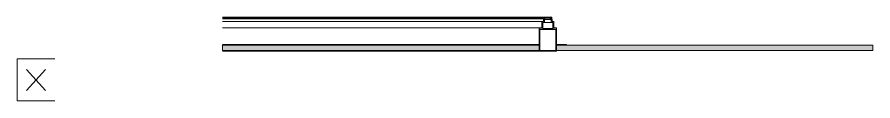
# Model space of a CAD drawing. Header units: centimetres. Extents: x -1182 to -115, y 8 to 650.
# Drawn here: x -950.6 to -746.6, y 550 to 569.9 of the extents above; entities that cross this region are included whole.
import ezdxf

# ---------------------------------------------------------------- set-up
doc = ezdxf.new("R2010")
doc.units = ezdxf.units.CM
for name, color, linetype, lineweight in [('A-CLNG', 7, 'Continuous', 15), ('A-CLNG-PATT', 7, 'Continuous', 15), ('A-DETL-GENF', 7, 'Continuous', 9), ('E-LITE-EQPM', 7, 'Continuous', 9)]:
    doc.layers.add(name, color=color, linetype=linetype, lineweight=lineweight)

# ---------------------------------------------------------------- blocks, each defined once
blk = doc.blocks.new('TRACK LIGHT MAYTONI SYS G - TRACK LIGHT MAYTONI SYS-1679059-В-В')
at = {"layer": 'E-LITE-EQPM', "lineweight": 5}
for p, q in [((-825.05, 569.92), (-901.59, 569.92)), ((-901.59, 569.79), (-825.05, 569.79)), ((-825.14, 569.56), (-901.59, 569.56)), ((-825.14, 569.56), (-824.67, 569.56)), ((-825.14, 568.88), (-825.14, 569.56)), ((-825.05, 569.92), (-824.48, 569.92)), ((-825.05, 569.79), (-825.05, 569.92)), ((-824.67, 569.79), (-825.05, 569.79)), ((-824.89, 569.37), (-824.89, 568.62)), ((-823.28, 569.37), (-824.89, 569.37)), ((-824.67, 569.56), (-824.67, 569.79)), ((-823.7, 569.92), (-824.48, 569.92)), ((-824.48, 569.92), (-824.48, 569.65)), ((-824.48, 569.65), (-823.7, 569.65)), ((-823.7, 569.92), (-823.13, 569.92)), ((-823.7, 569.65), (-823.7, 569.92)), ((-823.5, 569.79), (-823.5, 569.56)), ((-823.13, 569.79), (-823.5, 569.79)), ((-823.5, 569.56), (-823.04, 569.56)), ((-823.28, 568.62), (-823.28, 569.37)), ((-823.13, 569.92), (-823.13, 569.79)), ((-823.04, 569.56), (-823.04, 568.88)), ((-825.54, 568.88), (-901.59, 568.88)), ((-826.14, 567.38), (-901.59, 567.38)), ((-826.14, 567.38), (-825.54, 567.38)), ((-826.14, 563.45), (-826.14, 567.38)), ((-825.54, 568.88), (-825.14, 568.88)), ((-825.54, 567.38), (-825.54, 568.88)), ((-825.25, 568.62), (-825.25, 567.21)), ((-824.89, 568.62), (-825.25, 568.62)), ((-825.25, 567.21), (-824.97, 567.21)), ((-823.2, 567.21), (-824.97, 567.21)), ((-824.97, 567.21), (-824.97, 567.08)), ((-824.89, 568.62), (-823.28, 568.62)), ((-822.92, 568.62), (-823.28, 568.62)), ((-823.2, 567.21), (-822.92, 567.21)), ((-823.2, 567.08), (-823.2, 567.21)), ((-823.04, 568.88), (-822.63, 568.88)), ((-822.92, 567.21), (-822.92, 568.62)), ((-822.63, 568.88), (-822.63, 567.38)), ((-822.63, 567.38), (-822.03, 567.38)), ((-822.03, 567.38), (-822.03, 563.45)), ((-826.01, 567.08), (-826.01, 561.83)), ((-824.97, 567.08), (-826.01, 567.08)), ((-824.97, 567.08), (-823.2, 567.08)), ((-822.16, 567.08), (-823.2, 567.08)), ((-822.16, 561.83), (-822.16, 567.08)), ((-828.59, 563.45), (-901.59, 563.45)), ((-828.59, 563.45), (-826.14, 563.45)), ((-828.59, 563.25), (-828.59, 563.45)), ((-826.14, 563.25), (-828.59, 563.25)), ((-826.14, 561.83), (-826.14, 563.25)), ((-822.03, 563.45), (-819.59, 563.45)), ((-822.03, 563.25), (-822.03, 561.83)), ((-819.59, 563.25), (-822.03, 563.25)), ((-819.59, 563.45), (-819.59, 563.25)), ((-901.59, 561.83), (-826.14, 561.83)), ((-826.01, 561.83), (-826.14, 561.83)), ((-826.01, 561.83), (-822.16, 561.83)), ((-822.03, 561.83), (-822.16, 561.83))]:
    blk.add_line(p, q, dxfattribs=at)
blk = doc.blocks.new('LIGHT PROFILE - 60-1634594-В-В')
at = {"layer": 'E-LITE-EQPM', "lineweight": 5}
for p, q in [((-355.511756, 277), (-351.661756, 277)), ((-351.661756, 272), (-355.511756, 272))]:
    blk.add_line(p, q, dxfattribs=at)
blk = doc.blocks.new('Wannenleuchte frei - 2400lm _ 4000K - Feuchtraumleuchte-1636705-В-В')
at = {"layer": 'A-DETL-GENF', "lineweight": 5}
for p, q in [((-941.59, 560), (-950.59, 560)), ((-950.59, 560), (-950.59, 550)), ((-948.34, 552.5), (-943.84, 557.5)), ((-948.34, 557.5), (-943.84, 552.5)), ((-950.59, 550), (-941.59, 550))]:
    blk.add_line(p, q, dxfattribs=at)
at = {"layer": 'E-LITE-EQPM', "lineweight": 5}
for p, q in [((-950.59, 560), (-941.59, 560)), ((-950.59, 560), (-950.59, 550)), ((-941.59, 550), (-950.59, 550))]:
    blk.add_line(p, q, dxfattribs=at)

msp = doc.modelspace()

# ---------------------------------------------------------------- hatches: boundary and pattern name
at = {"layer": 'A-CLNG-PATT', "true_color": 0xffff80}
h = msp.add_hatch(color=51, dxfattribs=at)
h.paths.add_polyline_path([(-769.65, 562), (-746.59, 562), (-746.59, 563.25), (-822.03, 563.25), (-822.03, 562), (-795.34, 562)])
h.paths.add_polyline_path([(-898.09, 562), (-826.14, 562), (-826.15, 563.25), (-901.59, 563.25), (-901.59, 562)])

# ---------------------------------------------------------------- linework, layer by layer
at = {"layer": 'A-CLNG', "lineweight": 5}
for p, q in [((-828.59, 563.25), (-901.59, 563.25)), ((-901.59, 563.25), (-901.59, 562)), ((-746.59, 563.25), (-819.59, 563.25)), ((-746.59, 562), (-746.59, 563.25)), ((-901.59, 562), (-826.14, 562)), ((-822.03, 562), (-746.59, 562))]:
    msp.add_line(p, q, dxfattribs=at)

# ---------------------------------------------------------------- block references
at = {"layer": 'E-LITE-EQPM', "lineweight": 5}
for name, p in [('TRACK LIGHT MAYTONI SYS G - TRACK LIGHT MAYTONI SYS-1679059-В-В', (0, 0)), ('LIGHT PROFILE - 60-1634594-В-В', (-470.5, 290)), ('Wannenleuchte frei - 2400lm _ 4000K - Feuchtraumleuchte-1636705-В-В', (0, 0))]:
    msp.add_blockref(name, p, dxfattribs=at)

doc.saveas('drawing.dxf')
